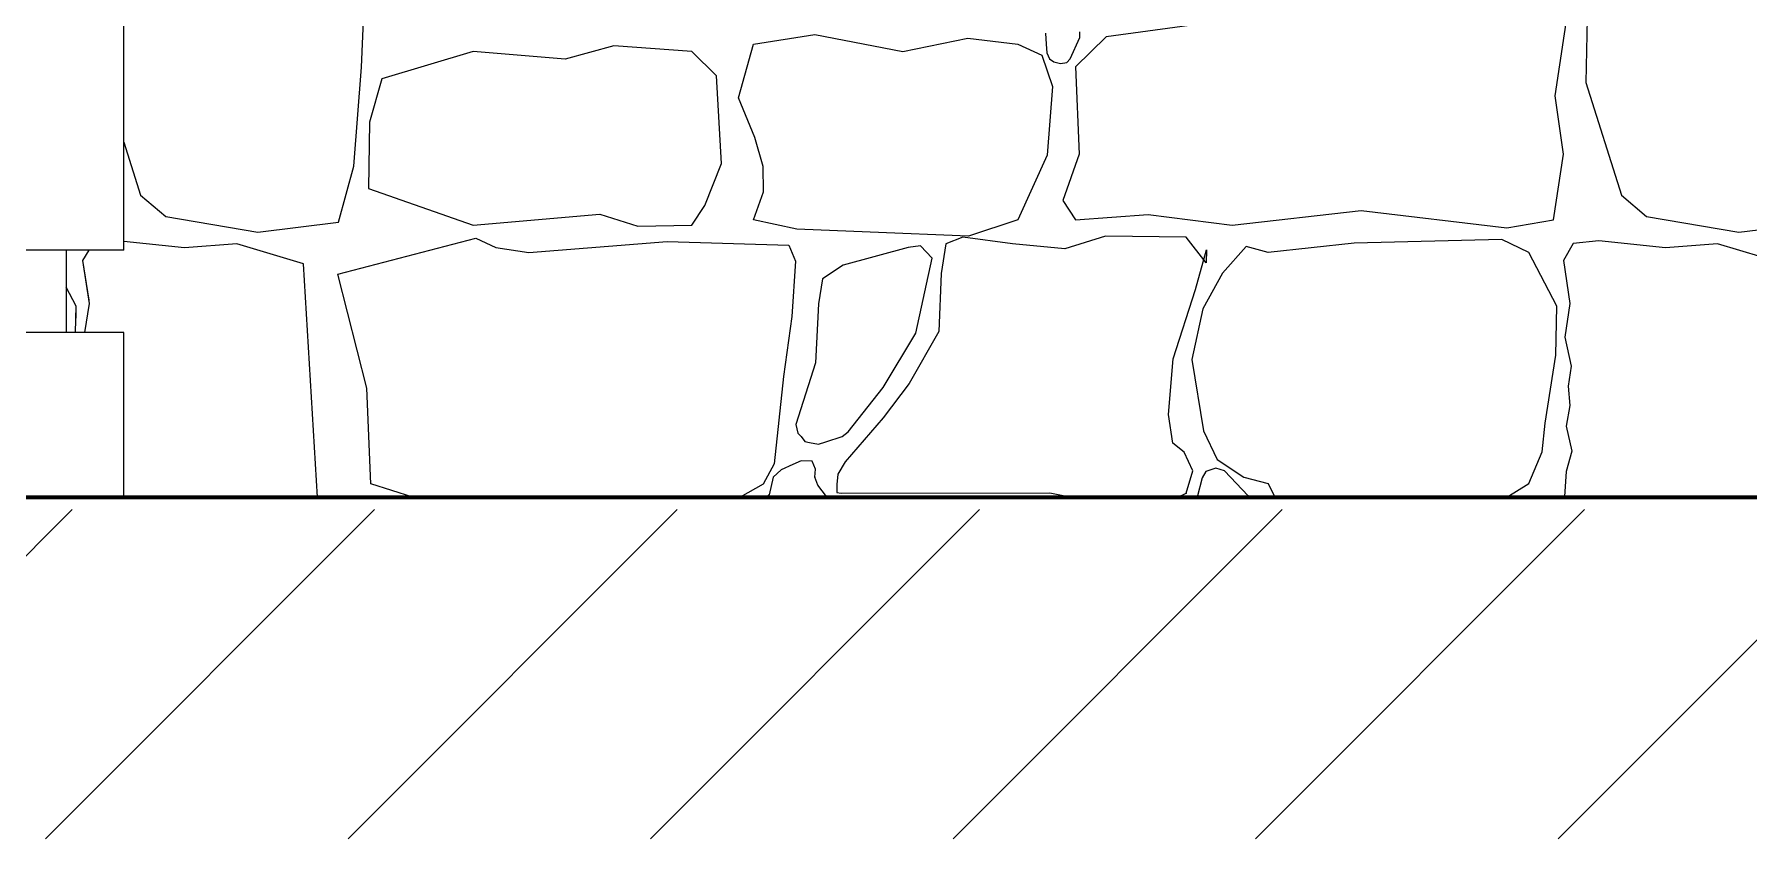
# Model space of a CAD drawing. Header units: feet. Extents: x -10410 to 374725, y -46422 to 88923.
# Drawn here: x 254565 to 255607, y 1230 to 1718 of the extents above; entities that cross this region are included whole.
import ezdxf

# ---------------------------------------------------------------- set-up
doc = ezdxf.new("R2010")
doc.units = ezdxf.units.FT
doc.header["$MEASUREMENT"] = 0
doc.layers.add('2D - Общий_Ном._пера__118', color=7, linetype='Continuous', lineweight=5, true_color=0x573938)
doc.layers.add('Конструктив - Стены Несущие_Ном._пера__87', color=7, linetype='Continuous', lineweight=25, true_color=0x6a6a6a)
doc.layers.add('Интерьер - Мебель_Ном._пера__7', color=7, linetype='Continuous', lineweight=20)
doc.layers.add('Местность - Рельеф_Ном._пера__53', color=54, linetype='Continuous', lineweight=80)

# ---------------------------------------------------------------- blocks, each defined once
blk = doc.blocks.new('*X48')
at = {"layer": 'Конструктив - Стены Несущие_Ном._пера__87', "linetype": 'Continuous'}
for p, q in [((254763.8, 1698.4), (254769.5, 1828)), ((255489.2, 1681), (255497.9, 1737.5)), ((255509, 1737.7), (255508, 1689.2)), ((255200.5, 1716.5), (255200.4, 1719.9)), ((255283.4, 1726.1), (255216.5, 1716.9)), ((254917.1, 1711.5), (254887.6, 1703.3)), ((254964.6, 1708), (254917.1, 1711.5)), ((254992.9, 1679.8), (255002, 1712.5)), ((255002, 1712.5), (255039.4, 1718.4)), ((255039.4, 1718.4), (255092.9, 1708)), ((255092.9, 1708), (255132.3, 1716.2)), ((255132.3, 1716.2), (255162.8, 1712.5)), ((255162.8, 1712.5), (255177.4, 1705.8)), ((255179.6, 1719.2), (255179.9, 1712.5)), ((255179.9, 1712.5), (255180.4, 1707.3)), ((255194.6, 1703.6), (255200.5, 1716.5)), ((255216.5, 1716.9), (255197.7, 1698.6)), ((254831.6, 1708), (254776.1, 1691.4)), ((254887.6, 1703.3), (254831.6, 1708)), ((254979.5, 1693.2), (254964.6, 1708)), ((255177.4, 1705.8), (255183.8, 1686.7)), ((255180.4, 1707.3), (255181.9, 1703.6)), ((255181.9, 1703.6), (255184.6, 1701.7)), ((255184.6, 1701.7), (255188.7, 1700.8)), ((255188.7, 1700.8), (255192.4, 1701.4)), ((255192.4, 1701.4), (255194.6, 1703.6)), ((255197.7, 1698.6), (255199.9, 1645.6)), ((254759.2, 1638.3), (254763.8, 1698.4)), ((254776.1, 1691.4), (254768.6, 1665)), ((254982.7, 1639.9), (254979.5, 1693.2)), ((255508, 1689.2), (255529.6, 1620.6)), ((255002.8, 1655.8), (254992.9, 1679.8)), ((255183.8, 1686.7), (255180.6, 1645.1)), ((255494.4, 1645.6), (255489.2, 1681)), ((254768.6, 1665), (254768.1, 1624.7)), ((254619.4, 1652.9), (254629.6, 1620.6)), ((255008, 1638.2), (255002.8, 1655.8)), ((254749.8, 1604.2), (254759.2, 1638.3)), ((254972.5, 1614.4), (254982.7, 1639.9)), ((255008.2, 1622.8), (255008, 1638.2)), ((255180.6, 1645.1), (255162.8, 1605.7)), ((255199.9, 1645.6), (255190, 1617.4)), ((255488.2, 1605.7), (255494.4, 1645.6)), ((254629.6, 1620.6), (254644.9, 1607.7)), ((254768.1, 1624.7), (254831.6, 1602.5)), ((255002, 1605.7), (255008.2, 1622.8)), ((255190, 1617.4), (255197.7, 1605.7)), ((255529.6, 1620.6), (255544.9, 1607.7)), ((254644.9, 1607.7), (254700.9, 1598.3)), ((254831.6, 1602.5), (254908.6, 1609.2)), ((254908.6, 1609.2), (254931.7, 1601.8)), ((254964.6, 1602.5), (254972.5, 1614.4)), ((255028.5, 1600), (255002, 1605.7)), ((255162.8, 1605.7), (255132.8, 1595.8)), ((255197.7, 1605.7), (255242, 1609)), ((255242, 1609), (255293, 1602.5)), ((255293, 1602.5), (255371.3, 1611.4)), ((255371.3, 1611.4), (255460, 1600.8)), ((255460, 1600.8), (255488.2, 1605.7)), ((255544.9, 1607.7), (255600.9, 1598.3)), ((254700.9, 1598.3), (254749.8, 1604.2)), ((254749.4, 1572.7), (254833.3, 1594.6)), ((254833.3, 1594.6), (254845.5, 1588.9)), ((254931.7, 1601.8), (254964.6, 1602.5)), ((255072.9, 1598.3), (255028.5, 1600)), ((255132.8, 1595.8), (255072.9, 1598.3)), ((255129.3, 1595.1), (255118.9, 1591.1)), ((255159.5, 1591.1), (255129.3, 1595.1)), ((255216, 1595.8), (255191.2, 1588.1)), ((255265.1, 1595.1), (255216, 1595.8)), ((255277.2, 1579.5), (255265.1, 1595.1)), ((255600.9, 1598.3), (255649.8, 1604.2)), ((254598, 1587.2), (254594.3, 1580.9)), ((254656.3, 1588.6), (254619.4, 1592.5)), ((254688, 1591.1), (254656.3, 1588.6)), ((254728.6, 1579), (254688, 1591.1)), ((254845.5, 1588.9), (254865.5, 1585.9)), ((254865.5, 1585.9), (254949.5, 1592.6)), ((254949.5, 1592.6), (255023.5, 1590.4)), ((255023.5, 1590.4), (255027.5, 1580.5)), ((255096.1, 1588.9), (255056.5, 1578.2)), ((255103.6, 1589.9), (255096.1, 1588.9)), ((255110.6, 1582.5), (255103.6, 1589.9)), ((255118.9, 1591.1), (255116.2, 1573)), ((255191.2, 1588.1), (255159.5, 1591.1)), ((255270.7, 1563.4), (255277.4, 1587.4)), ((255277.4, 1587.4), (255277.2, 1579.5)), ((255301.5, 1589.6), (255287.1, 1573.3)), ((255314.8, 1585.9), (255301.5, 1589.6)), ((255367.1, 1591.6), (255314.8, 1585.9)), ((255456.8, 1593.8), (255367.1, 1591.6)), ((255473.3, 1585.9), (255456.8, 1593.8)), ((255490.4, 1553.2), (255473.3, 1585.9)), ((255500.3, 1591.4), (255494.3, 1580.9)), ((255515.9, 1592.9), (255500.3, 1591.4)), ((255556.3, 1588.6), (255515.9, 1592.9)), ((255588, 1591.1), (255556.3, 1588.6)), ((255628.6, 1579), (255588, 1591.1)), ((254594.3, 1580.9), (254598.3, 1554.8)), ((254737.1, 1437.2), (254728.6, 1579)), ((255027.5, 1580.5), (255025.3, 1547)), ((255056.5, 1578.2), (255044.1, 1569.8)), ((255100.8, 1536.9), (255110.6, 1582.5)), ((255494.3, 1580.9), (255498.3, 1554.8)), ((254590.4, 1553.2), (254584.4, 1564.7)), ((254767.1, 1503.3), (254749.4, 1572.7)), ((255044.1, 1569.8), (255041.6, 1554.7)), ((255116.2, 1573), (255114.7, 1537.9)), ((255257.1, 1521.3), (255270.7, 1563.4)), ((255287.1, 1573.3), (255275.2, 1551.7)), ((254590, 1537.2), (254590.4, 1553.2)), ((254598.3, 1554.8), (254595.5, 1537.2)), ((255041.6, 1554.7), (255039.7, 1518.8)), ((255489.7, 1523.5), (255490.4, 1553.2)), ((255498.3, 1554.8), (255495.1, 1534.3)), ((255025.3, 1547), (255020.3, 1510.4)), ((255275.2, 1551.7), (255268.5, 1520.8)), ((255080.8, 1503.9), (255100.8, 1536.9)), ((255114.7, 1537.9), (255096.6, 1506.2)), ((255495.1, 1534.3), (255499.1, 1516.8)), ((255483.3, 1482.1), (255489.7, 1523.5)), ((255039.7, 1518.8), (255027.7, 1481.4)), ((255254.2, 1487.3), (255257.1, 1521.3)), ((255268.5, 1520.8), (255275.5, 1477.4)), ((255499.1, 1516.8), (255497.1, 1504.7)), ((254769.4, 1445.3), (254767.1, 1503.3)), ((255020.3, 1510.4), (255014.6, 1457.4)), ((255059.7, 1476.9), (255080.8, 1503.9)), ((255096.6, 1506.2), (255080.8, 1485.4)), ((255497.1, 1504.7), (255498.3, 1492.8)), ((255498.3, 1492.8), (255496, 1480.3)), ((255027.7, 1481.4), (255029, 1476.1)), ((255080.8, 1485.4), (255057.7, 1458.6)), ((255256.9, 1470), (255254.2, 1487.3)), ((255481.3, 1464.8), (255483.3, 1482.1)), ((255496, 1480.3), (255499.4, 1465.1)), ((255029, 1476.1), (255031, 1474)), ((255031, 1474), (255033.2, 1471)), ((255033.2, 1471), (255036.1, 1470.4)), ((255036.1, 1470.4), (255041.6, 1469.4)), ((255041.6, 1469.4), (255046.1, 1470.7)), ((255046.1, 1470.7), (255055.9, 1474.1)), ((255055.9, 1474.1), (255059.7, 1476.9)), ((255263.8, 1464.6), (255256.9, 1470)), ((255275.5, 1477.4), (255283.9, 1460.1)), ((255031.1, 1459.2), (255025.9, 1457)), ((255037.7, 1459.1), (255031.1, 1459.2)), ((255039.8, 1454.2), (255037.7, 1459.1)), ((255269, 1453.2), (255263.8, 1464.6)), ((255283.9, 1460.1), (255300, 1449.4)), ((255473.3, 1445.5), (255481.3, 1464.8)), ((255499.4, 1465.1), (255496, 1452.8)), ((255014.6, 1457.4), (255007.9, 1445)), ((255014.1, 1449.4), (255011.6, 1438.6)), ((255018.8, 1453.8), (255014.1, 1449.4)), ((255025.9, 1457), (255018.8, 1453.8)), ((255039.4, 1449.4), (255039.8, 1454.2)), ((255041.1, 1444.5), (255039.4, 1449.4)), ((255053.3, 1451.1), (255052.7, 1444.8)), ((255057.7, 1458.6), (255053.3, 1451.1)), ((255265.1, 1439.5), (255269, 1453.2)), ((255274.8, 1448.9), (255271.8, 1437.2)), ((255277, 1452.7), (255274.8, 1448.9)), ((255283.1, 1454.8), (255277, 1452.7)), ((255288.3, 1453.2), (255283.1, 1454.8)), ((255302.8, 1437.9), (255288.3, 1453.2)), ((255300, 1449.4), (255314.8, 1445.5)), ((255496, 1452.8), (255494.9, 1437.6)), ((254795, 1437.2), (254769.4, 1445.3)), ((255007.9, 1445), (254993.9, 1437.2)), ((255011.6, 1438.6), (255009.9, 1437.2)), ((255046.4, 1437.6), (255041.1, 1444.5)), ((255052.7, 1444.8), (255052.7, 1439.9)), ((255052.7, 1439.9), (255055.3, 1439.5)), ((255055.3, 1439.5), (255182.1, 1439.8)), ((255182.1, 1439.8), (255195.4, 1437.2)), ((255259.9, 1437.2), (255265.1, 1439.5)), ((255314.8, 1445.5), (255318.9, 1437.2)), ((255459.9, 1437.2), (255473.3, 1445.5)), ((255046.4, 1437.2), (255046.4, 1437.6)), ((255303.7, 1437.2), (255302.8, 1437.9)), ((255494.9, 1437.6), (255494.9, 1437.2))]:
    blk.add_line(p, q, dxfattribs=at)
for p in [(255039.4, 1449.4), (255265.1, 1439.5)]:
    blk.add_point(p, dxfattribs=at)
blk = doc.blocks.new('Штриховка_24', base_point=(0, 0))
at = {"layer": 'Конструктив - Стены Несущие_Ном._пера__87', "linetype": 'Continuous'}
blk.add_blockref('*X48', (0, 0), dxfattribs=at)
blk = doc.blocks.new('*X50')
at = {"layer": 'Конструктив - Стены Несущие_Ном._пера__87', "linetype": 'Continuous'}
for p, q in [((254598, 1587.2), (254594.3, 1580.9)), ((254594.3, 1580.9), (254598, 1556.9)), ((254590.4, 1553.2), (254584.4, 1564.7)), ((254590.3, 1546), (254590.4, 1553.2))]:
    blk.add_line(p, q, dxfattribs=at)
blk = doc.blocks.new('Штриховка_25', base_point=(0, 0))
at = {"layer": 'Конструктив - Стены Несущие_Ном._пера__87', "linetype": 'Continuous'}
blk.add_blockref('*X50', (0, 0), dxfattribs=at)

msp = doc.modelspace()

# ---------------------------------------------------------------- hatches: boundary and pattern name
at = {"layer": '2D - Общий_Ном._пера__118', "linetype": 'Continuous'}
h = msp.add_hatch(dxfattribs=at)
h.set_pattern_fill('ЛИНИИ_НАКЛОННЫЕ__ШАГ_1_5_', color=256, style=0, pattern_type=2)
h.set_pattern_definition([(45, (0, 0), (-91.92388, 91.92388), [])])
h.paths.add_polyline_path([(244137.47739, 1437.21988), (244137.47739, 1429.5641), (265651.78297, 1429.5641), (265651.78297, 1229.5641), (244137.47739, 1229.5641), (241582.37199, 1229.5641), (241582.37199, 1437.21988)])

# ---------------------------------------------------------------- linework, layer by layer
at = {"layer": 'Интерьер - Мебель_Ном._пера__7', "linetype": 'Continuous'}
for p, q in [((254619.43283, 1587.21988), (254619.43283, 1837.21988)), ((254619.43283, 1587.21988), (254243.42614, 1587.21988)), ((254584.43283, 1537.21988), (254584.43283, 1587.21988)), ((254619.43283, 1537.21988), (254046.76349, 1537.21988)), ((254619.43283, 1437.21988), (254619.43283, 1537.21988))]:
    msp.add_line(p, q, dxfattribs=at)
at = {"layer": 'Местность - Рельеф_Ном._пера__53', "linetype": 'Continuous', "flags": 128}
msp.add_lwpolyline([(247162.41413, 1437.21988), (265549.34495, 1437.21988)], dxfattribs=at)

# ---------------------------------------------------------------- block references
at = {"layer": 'Конструктив - Стены Несущие_Ном._пера__87', "linetype": 'Continuous'}
for name in ['Штриховка_24', 'Штриховка_25']:
    msp.add_blockref(name, (0, 0), dxfattribs=at)

doc.saveas('drawing.dxf')
